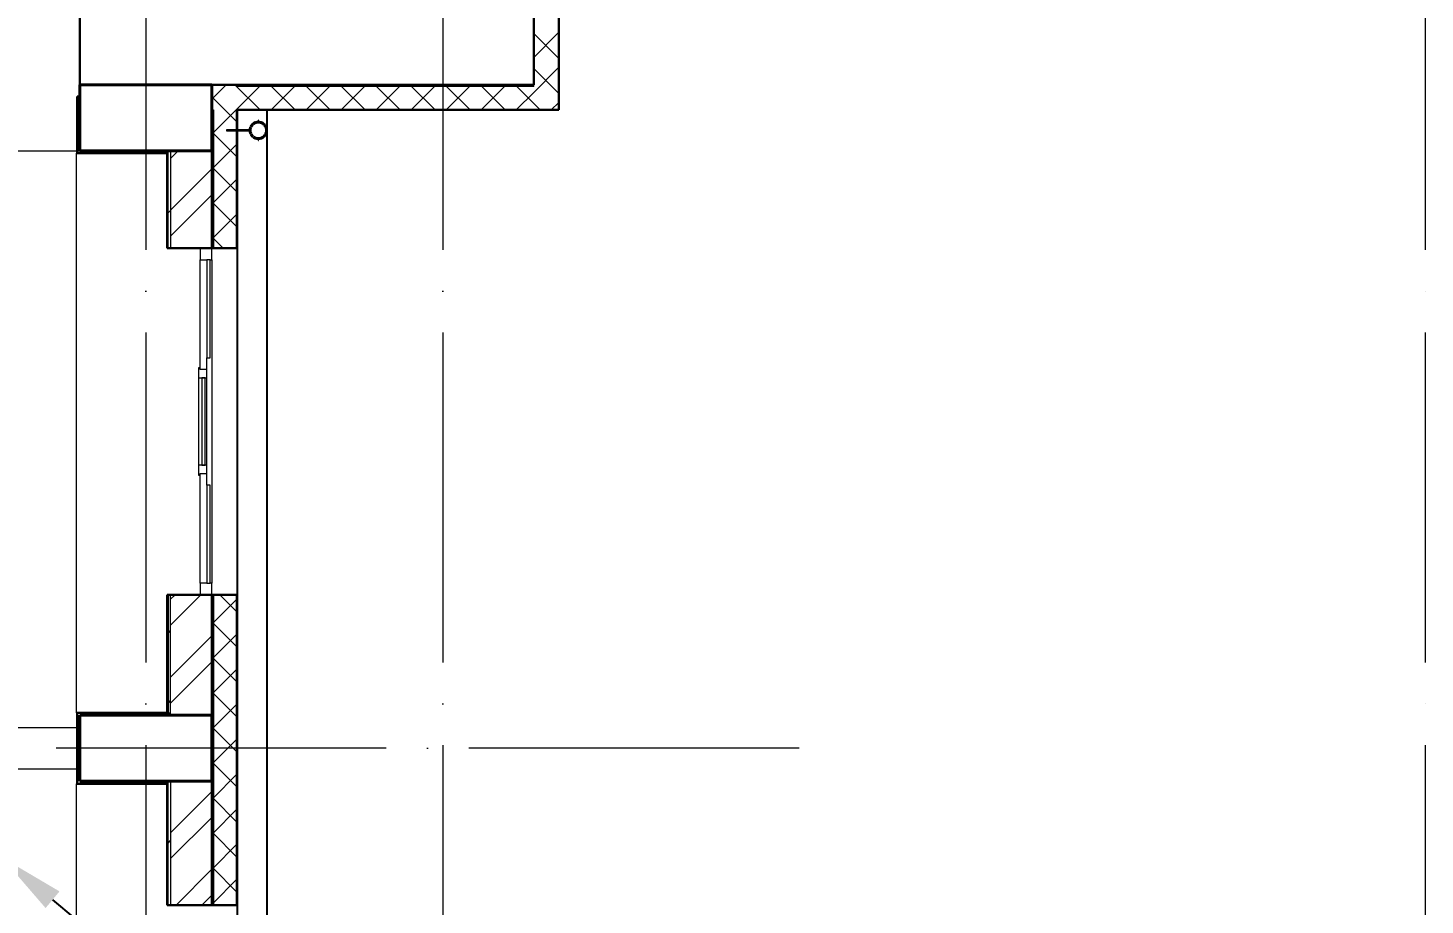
# Model space of a CAD drawing. Header units: millimetres. Extents: x -1073752 to 1436911, y -1379358 to 94781.
# Drawn here: x -1023531 to -1015067, y -891239 to -885925 of the extents above; entities that cross this region are included whole.
import ezdxf
from ezdxf import colors
from ezdxf.entities.mleader import LeaderData, LeaderLine
from ezdxf.math import Vec2, Vec3

# ---------------------------------------------------------------- set-up
doc = ezdxf.new("R2010")
doc.units = ezdxf.units.MM
doc.linetypes.add('ADSK_Линия сетки', pattern=[25, 20, -2.5, 0, -2.5])
doc.linetypes.add('ADSK_Сверху', pattern=[450, 300, -150])
for name, color, linetype, lineweight in [('_ Окна', 7, 'Continuous', 9), ('RC-Выноски', 7, 'Continuous', 0), ('Несущие колонны', 7, 'Continuous', 18), ('Обобщенные модели', 252, 'Continuous', 18), ('Ограждение', 252, 'Continuous', 9), ('Окна', 7, 'Continuous', 9), ('Оси', 252, 'Continuous', 9), ('Стены внутренние', 7, 'Continuous', 18), ('Стены наружные', 7, 'Continuous', 18), ('Стены штриховка', 7, 'Continuous', 9)]:
    doc.layers.add(name, color=color, linetype=linetype, lineweight=lineweight)
doc.layers.add('Линии', color=7, linetype='Continuous', lineweight=9, true_color=0x00a600)
doc.layers.add('Стены', color=194, linetype='Continuous')
doc.styles.add('ICOCPEUR', font='isocpeur.ttf', dxfattribs={"height": 250})

# ---------------------------------------------------------------- blocks, each defined once
blk = doc.blocks.new('1 этаж')
at = {"layer": 'Обобщенные модели', "lineweight": 9, "true_color": 0x636466}
h = blk.add_hatch(dxfattribs=at)
h.set_pattern_fill('FP_7', color=251, style=0, pattern_type=2)
h.set_pattern_definition([(45, (-32119.82, 96), (-106.066, 106.066), [])])
h.paths.add_polyline_path([(-29714.3, 10881.5), (-29710.3, 10882.6), (-29691.5, 10892.5), (-29678.3, 10910.6), (-29673.8, 10930.3), (-29679.5, 10952.9), (-29694.5, 10970.3), (-29714.3, 10979), (-29736.7, 10978.1), (-29756.1, 10968), (-29769.3, 10949.9), (-29773.8, 10930.3), (-29768.1, 10907.6), (-29753.1, 10890.3), (-29733.3, 10881.5), (-29723.8, 10881.5)])
at = {"layer": '_ Окна', "color": 251, "lineweight": 18, "true_color": 0x636466}
for p, q in [((-30075.8, 10216.3), (-30075.8, 10146.3)), ((-30005.8, 10146.3), (-30005.8, 10216.3)), ((-30075.8, 10146.3), (-30035.8, 10146.3)), ((-30015.8, 10146.3), (-30005.8, 10146.3)), ((-30075.8, 9491.3), (-30085.8, 9491.3)), ((-30085.8, 9491.3), (-30085.8, 9431.3)), ((-30075.8, 9481.3), (-30075.8, 9491.3)), ((-30035.8, 9481.3), (-30075.8, 9481.3)), ((-30035.8, 9431.3), (-30035.8, 9481.3)), ((-30085.8, 9431.3), (-30035.8, 9431.3)), ((-30035.8, 8901.3), (-30085.8, 8901.3)), ((-30085.8, 8901.3), (-30085.8, 8841.3)), ((-30035.8, 8851.3), (-30035.8, 8901.3)), ((-30085.8, 8841.3), (-30075.8, 8841.3)), ((-30075.8, 8841.3), (-30075.8, 8851.3)), ((-30075.8, 8851.3), (-30035.8, 8851.3)), ((-30035.8, 8186.3), (-30075.8, 8186.3)), ((-30075.8, 8186.3), (-30075.8, 8116.3)), ((-30005.8, 8186.3), (-30015.8, 8186.3)), ((-30005.8, 8116.3), (-30005.8, 8186.3))]:
    blk.add_line(p, q, dxfattribs=at)
at = {"layer": '_ Окна', "color": 251, "true_color": 0x636466}
for p, q in [((-30035.8, 10146.3), (-30035.8, 9551.3)), ((-30015.8, 10146.3), (-30035.8, 10146.3)), ((-30015.8, 9551.3), (-30015.8, 10146.3)), ((-30035.8, 9551.3), (-30015.8, 9551.3)), ((-30065.8, 9431.3), (-30065.8, 8901.3)), ((-30045.8, 9431.3), (-30065.8, 9431.3)), ((-30045.8, 8901.3), (-30045.8, 9431.3)), ((-30065.8, 8901.3), (-30045.8, 8901.3)), ((-30035.8, 8781.3), (-30035.8, 8186.3)), ((-30015.8, 8781.3), (-30035.8, 8781.3)), ((-30015.8, 8186.3), (-30015.8, 8781.3)), ((-30035.8, 8186.3), (-30015.8, 8186.3))]:
    blk.add_line(p, q, dxfattribs=at)
at = {"layer": 'Линии', "color": 251, "linetype": 'ADSK_Сверху', "ltscale": 100, "true_color": 0x636466}
for p, q in [((-32555.8, 10806.3), (-30805.8, 10806.3)), ((-32555.8, 7311.3), (-30805.8, 7311.3)), ((-32555.8, 7061.3), (-30805.8, 7061.3))]:
    blk.add_line(p, q, dxfattribs=at)
at = {"layer": 'Несущие колонны', "color": 251, "lineweight": 40, "true_color": 0x636466}
for p, q in [((-30805.8, 11206.3), (-30005.8, 11206.3)), ((-30805.8, 10806.3), (-30805.8, 11206.3)), ((-30005.8, 11206.3), (-30805.8, 11206.3)), ((-30805.8, 11206.3), (-30805.8, 10806.3)), ((-30005.8, 11206.3), (-30005.8, 10806.3)), ((-30005.8, 10806.3), (-30005.8, 11206.3)), ((-30005.8, 10806.3), (-30805.8, 10806.3)), ((-30805.8, 10806.3), (-30255.8, 10806.3)), ((-30805.8, 7386.3), (-30005.8, 7386.3)), ((-30805.8, 6986.3), (-30805.8, 7386.3)), ((-30255.8, 7386.3), (-30805.8, 7386.3)), ((-30805.8, 7386.3), (-30805.8, 6986.3)), ((-30005.8, 7386.3), (-30005.8, 6986.3)), ((-30005.8, 6986.3), (-30005.8, 7386.3)), ((-30005.8, 6986.3), (-30805.8, 6986.3)), ((-30805.8, 6986.3), (-30255.8, 6986.3))]:
    blk.add_line(p, q, dxfattribs=at)
at = {"layer": 'Несущие колонны', "color": 251, "true_color": 0x636466}
for p, q in [((-30255.8, 10806.3), (-30005.8, 10806.3)), ((-30005.8, 7386.3), (-30255.8, 7386.3)), ((-30255.8, 6986.3), (-30005.8, 6986.3))]:
    blk.add_line(p, q, dxfattribs=at)
at = {"layer": 'Обобщенные модели', "color": 251, "true_color": 0x636466}
for p, q in [((-29775.8, 10933.6), (-29915.8, 10933.6)), ((-29915.8, 10933.6), (-29915.8, 10927)), ((-29915.8, 10927), (-29775.8, 10927)), ((-29775.8, 10931.1), (-29775.8, 10933.6)), ((-29775.8, 10927), (-29775.8, 10929.4)), ((-29722.8, 10992.3), (-29724.8, 10992.3)), ((-29724.8, 10992.3), (-29724.8, 10982.3)), ((-29722.8, 10992.3), (-29724.8, 10992.3)), ((-29724.8, 10992.3), (-29724.8, 10982.3)), ((-29722.8, 10992.3), (-29724.8, 10992.3)), ((-29724.8, 10992.3), (-29724.8, 10982.3)), ((-29722.8, 10992.3), (-29724.8, 10992.3)), ((-29724.8, 10992.3), (-29724.8, 10982.3)), ((-29724.8, 10980.3), (-29724.8, 10982.3)), ((-29722.8, 10980.3), (-29724.8, 10980.3)), ((-29722.8, 10982.3), (-29722.8, 10992.3)), ((-29722.8, 10982.3), (-29722.8, 10992.3)), ((-29722.8, 10982.3), (-29722.8, 10992.3)), ((-29722.8, 10982.3), (-29722.8, 10992.3)), ((-29722.8, 10982.3), (-29722.8, 10980.3)), ((-29724.8, 10878.3), (-29724.8, 10880.3)), ((-29724.8, 10880.3), (-29722.8, 10880.3)), ((-29724.8, 10878.3), (-29724.8, 10868.3)), ((-29724.8, 10878.3), (-29724.8, 10868.3)), ((-29724.8, 10878.3), (-29724.8, 10868.3)), ((-29724.8, 10878.3), (-29724.8, 10868.3)), ((-29724.8, 10868.3), (-29722.8, 10868.3)), ((-29724.8, 10868.3), (-29722.8, 10868.3)), ((-29724.8, 10868.3), (-29722.8, 10868.3)), ((-29724.8, 10868.3), (-29722.8, 10868.3)), ((-29722.8, 10880.3), (-29722.8, 10878.3)), ((-29722.8, 10868.3), (-29722.8, 10878.3)), ((-29722.8, 10868.3), (-29722.8, 10878.3)), ((-29722.8, 10868.3), (-29722.8, 10878.3)), ((-29722.8, 10868.3), (-29722.8, 10878.3))]:
    blk.add_line(p, q, dxfattribs=at)
for radius, start, end in [(52, 0, 180), (52, 180, 0), (50, 0, 180), (50, 180, 0)]:
    blk.add_arc((-29723.8, 10930.3), radius, start, end, dxfattribs=at)
at = {"layer": 'Обобщенные модели', "color": 251, "lineweight": 40, "true_color": 0x636466}
for start, end in [(156.69406, 180), (180, 203.30594), (130.583, 152.82848), (103.63116, 126.20078), (78.99639, 101.00361), (53.79922, 76.36884), (27.17152, 49.417), (0, 23.30594), (336.69406, 0), (207.17152, 229.417), (233.79922, 256.36884), (258.99639, 281.00361), (283.63116, 306.20078), (310.583, 332.82848)]:
    blk.add_arc((-29723.8, 10930.3), 50, start, end, dxfattribs=at)
at = {"layer": 'Ограждение', "color": 251, "true_color": 0x636466}
for p, q in [((-30825.8, 10791.3), (-30820.8, 10791.3)), ((-30825.8, 7401.3), (-30825.8, 10791.3)), ((-30820.8, 7401.3), (-30825.8, 7401.3)), ((-30825.8, 6971.3), (-30820.8, 6971.3)), ((-30825.8, 3371.3), (-30825.8, 6971.3))]:
    blk.add_line(p, q, dxfattribs=at)
at = {"layer": 'Окна', "color": 251, "true_color": 0x636466}
for p, q in [((-30075.8, 9491.3), (-30075.8, 10146.3)), ((-30005.8, 10146.3), (-30005.8, 8186.3)), ((-30035.8, 9481.3), (-30035.8, 9551.3)), ((-30085.8, 9431.3), (-30085.8, 8901.3)), ((-30035.8, 8901.3), (-30035.8, 9431.3)), ((-30075.8, 8186.3), (-30075.8, 8841.3)), ((-30035.8, 8781.3), (-30035.8, 8851.3))]:
    blk.add_line(p, q, dxfattribs=at)
at = {"layer": 'Оси', "color": 251, "linetype": 'ADSK_Линия сетки', "ltscale": 100, "true_color": 0x636466}
for p, q in [((-30405.8, 32206.9), (-30405.8, -33769.9)), ((-28605.8, 32206.9), (-28605.8, -33769.9)), ((-22655.8, 32206.9), (-22655.8, -32499.9)), ((-26448.4, 7186.3), (-72528.1, 7186.3))]:
    blk.add_line(p, q, dxfattribs=at)
at = {"layer": 'Стены', "color": 251, "true_color": 0x636466}
for p, q in [((-29850.8, 10933.1), (-29850.8, 11054.3)), ((-29670.8, 228.3), (-29670.8, 11054.3)), ((-29850.8, 448.3), (-29850.8, 10927.4))]:
    blk.add_line(p, q, dxfattribs=at)
at = {"layer": 'Стены внутренние', "color": 251, "lineweight": 30, "true_color": 0x636466}
for p, q in [((-27903.8, 11054.3), (-27903.8, 14754.3)), ((-28055.8, 11206.3), (-28055.8, 13067.3)), ((-30805.8, 11706.3), (-30805.8, 11206.3)), ((-30805.8, 11206.3), (-28055.8, 11206.3)), ((-30005.8, 11206.3), (-30005.8, 11054.3)), ((-29853.8, 11054.3), (-27903.8, 11054.3)), ((-29853.8, 10933.1), (-29853.8, 11054.3)), ((-29853.8, 10216.3), (-29853.8, 10927.6)), ((-29995.8, 10216.3), (-29853.8, 10216.3)), ((-29853.8, 8116.3), (-29995.8, 8116.3)), ((-29853.8, 6236.3), (-29853.8, 8116.3)), ((-29995.8, 6236.3), (-29853.8, 6236.3))]:
    blk.add_line(p, q, dxfattribs=at)
at = {"layer": 'Стены внутренние', "color": 251, "linetype": 'Continuous', "lineweight": 9, "true_color": 0x636466}
for p, q in [((-28055.8, 11372.5), (-27905.8, 11522.5)), ((-27905.8, 11367.6), (-28055.8, 11517.6)), ((-28055.8, 11160.4), (-27905.8, 11310.4)), ((-27905.8, 11155.5), (-28055.8, 11305.5)), ((-30005.8, 11119.6), (-29919.1, 11206.3)), ((-29715.8, 11056.3), (-29865.8, 11206.3)), ((-29857, 11056.3), (-29717, 11196.3)), ((-29644.8, 11056.3), (-29504.8, 11196.3)), ((-29503.6, 11056.3), (-29643.6, 11196.3)), ((-29432.7, 11056.3), (-29292.7, 11196.3)), ((-29291.5, 11056.3), (-29431.5, 11196.3)), ((-29220.6, 11056.3), (-29080.6, 11196.3)), ((-29079.4, 11056.3), (-29219.4, 11196.3)), ((-29008.4, 11056.3), (-28868.4, 11196.3)), ((-28867.2, 11056.3), (-29007.2, 11196.3)), ((-28796.3, 11056.3), (-28656.3, 11196.3)), ((-28655.1, 11056.3), (-28795.1, 11196.3)), ((-28584.2, 11056.3), (-28444.2, 11196.3)), ((-28443, 11056.3), (-28583, 11196.3)), ((-28372, 11056.3), (-28232, 11196.3)), ((-28230.9, 11056.3), (-28370.9, 11196.3)), ((-28055.8, 11093.4), (-28158.7, 11196.3)), ((-27903.8, 11193.2), (-27905.8, 11196.7)), ((-29927.9, 11056.3), (-30005.8, 11134.2)), ((-28159.9, 11056.3), (-28055.8, 11160.4)), ((-28018.7, 11056.3), (-28055.8, 11093.4)), ((-27947.8, 11056.3), (-27905.8, 11098.2)), ((-29995.8, 10917.4), (-29857, 11056.3)), ((-29855.8, 10984.2), (-29927.9, 11056.3)), ((-29583.4, 11054.3), (-29584.5, 11056.3)), ((-28527.5, 11054.3), (-28528.7, 11056.3)), ((-28175.5, 11054.3), (-28176.4, 11055.8)), ((-29855.8, 10967.2), (-29853.8, 10967.2)), ((-29855.8, 10772), (-29995.8, 10912)), ((-29995.8, 10705.3), (-29855.8, 10845.3)), ((-29855.8, 10559.9), (-29995.8, 10699.9)), ((-29995.8, 10493.2), (-29855.8, 10633.2)), ((-29854, 10628.2), (-29855.8, 10625)), ((-29855.8, 10560.8), (-29853.9, 10560.8)), ((-29855.8, 10347.8), (-29995.8, 10487.8)), ((-29995.8, 10281), (-29855.8, 10421)), ((-29938.4, 10218.3), (-29995.8, 10275.6)), ((-29973.3, 10218.3), (-29973.8, 10217.5)), ((-29995.8, 7947.6), (-29855.8, 8087.6)), ((-29855.8, 8014.3), (-29955.8, 8114.3)), ((-29855.8, 7802.2), (-29995.8, 7942.2)), ((-29995.8, 7735.5), (-29855.8, 7875.5)), ((-29855.8, 7919.2), (-29853.8, 7919.2)), ((-29855.8, 7590.1), (-29995.8, 7730.1)), ((-29995.8, 7523.3), (-29855.8, 7663.3)), ((-29855.8, 7614.4), (-29853.8, 7614.4)), ((-29853.8, 7580.5), (-29855.8, 7577)), ((-29855.8, 7377.9), (-29995.8, 7517.9)), ((-29995.8, 7311.2), (-29855.8, 7451.2)), ((-29855.8, 7165.8), (-29995.8, 7305.8)), ((-29995.8, 7099.1), (-29855.8, 7239.1)), ((-29855.8, 7208), (-29853.8, 7208)), ((-29855.8, 6953.7), (-29995.8, 7093.7)), ((-29995.8, 6886.9), (-29855.8, 7026.9)), ((-29855.8, 6741.5), (-29995.8, 6881.5)), ((-29995.8, 6674.8), (-29855.8, 6814.8)), ((-29855.8, 6801.6), (-29853.8, 6801.6)), ((-29855.8, 6529.4), (-29995.8, 6669.4)), ((-29995.8, 6462.7), (-29855.8, 6602.7)), ((-29854, 6646.3), (-29855.8, 6649.4)), ((-29855.8, 6317.3), (-29995.8, 6457.3)), ((-29855.8, 6496.8), (-29853.8, 6496.8)), ((-29995.8, 6250.5), (-29855.8, 6390.5)), ((-29988.9, 6238.3), (-29995.8, 6245.1))]:
    blk.add_line(p, q, dxfattribs=at)
at = {"layer": 'Стены внутренние', "color": 251, "true_color": 0x636466}
blk.add_line((-29853.8, 10216.3), (-29853.8, 8116.3), dxfattribs=at)
at = {"layer": 'Стены наружные', "color": 251, "lineweight": 30, "true_color": 0x636466}
for p, q in [((-30820.8, 11136.3), (-30820.8, 10791.3)), ((-30805.8, 11136.3), (-30820.8, 11136.3)), ((-30805.8, 10806.3), (-30805.8, 11136.3)), ((-30005.8, 11054.3), (-30005.8, 10216.3)), ((-30270.8, 10791.3), (-30820.8, 10791.3)), ((-30255.8, 10806.3), (-30805.8, 10806.3)), ((-30275.8, 10791.3), (-30275.8, 10216.3)), ((-30275.8, 10216.3), (-29995.8, 10216.3)), ((-29995.8, 8116.3), (-30275.8, 8116.3)), ((-30275.8, 8116.3), (-30275.8, 7401.3)), ((-30005.8, 8116.3), (-30005.8, 6236.3)), ((-30820.8, 7401.3), (-30820.8, 6971.3)), ((-30275.8, 7401.3), (-30820.8, 7401.3)), ((-30805.8, 6986.3), (-30805.8, 7386.3)), ((-30805.8, 7386.3), (-30255.8, 7386.3)), ((-30270.8, 6971.3), (-30820.8, 6971.3)), ((-30255.8, 6986.3), (-30805.8, 6986.3)), ((-30275.8, 6971.3), (-30275.8, 6236.3)), ((-30275.8, 6236.3), (-29995.8, 6236.3))]:
    blk.add_line(p, q, dxfattribs=at)
at = {"layer": 'Стены наружные', "color": 251, "linetype": 'Continuous', "lineweight": 9, "true_color": 0x636466}
for p, q in [((-29995.8, 10996), (-30005.8, 10996)), ((-29995.8, 10896), (-30005.8, 10896)), ((-30758.4, 10791.3), (-30743.4, 10806.3)), ((-30334.1, 10791.3), (-30319.1, 10806.3)), ((-30275.8, 10778.9), (-30270.8, 10783.9)), ((-30255.8, 10760.7), (-30210.2, 10806.3)), ((-29995.8, 10796), (-30005.8, 10796)), ((-30275.8, 10708.1), (-30270.8, 10713.1)), ((-30255.8, 10446.4), (-30005.8, 10696.4)), ((-29995.8, 10696), (-30005.8, 10696)), ((-30275.8, 10637.4), (-30270.8, 10642.4)), ((-29995.8, 10596), (-30005.8, 10596)), ((-30275.8, 10566.7), (-30270.8, 10571.7)), ((-30275.8, 10496), (-30270.8, 10501)), ((-30255.8, 10289.2), (-30005.8, 10539.2)), ((-29995.8, 10496), (-30005.8, 10496)), ((-30275.8, 10425.3), (-30270.8, 10430.3)), ((-30270.8, 10430.3), (-30255.8, 10445.3)), ((-30275.8, 10354.6), (-30270.8, 10359.6)), ((-29995.8, 10396), (-30005.8, 10396)), ((-30275.8, 10283.9), (-30270.8, 10288.9)), ((-29995.8, 10296), (-30005.8, 10296)), ((-30272.7, 10216.3), (-30270.8, 10218.2)), ((-30014.4, 10216.3), (-30005.8, 10224.9)), ((-30275.8, 8091.9), (-30270.8, 8096.9)), ((-30255.8, 8089), (-30228.6, 8116.3)), ((-30255.8, 7931.9), (-30071.4, 8116.3)), ((-29995.8, 8096), (-30005.8, 8096)), ((-30275.8, 8021.1), (-30270.8, 8026.1)), ((-29995.8, 7996), (-30005.8, 7996)), ((-30275.8, 7950.4), (-30270.8, 7955.4)), ((-30275.8, 7879.7), (-30270.8, 7884.7)), ((-30270.8, 7884.7), (-30255.8, 7899.7)), ((-29995.8, 7896), (-30005.8, 7896)), ((-30275.8, 7809), (-30270.8, 7814)), ((-30255.8, 7617.6), (-30005.8, 7867.6)), ((-29995.8, 7796), (-30005.8, 7796)), ((-30275.8, 7738.3), (-30270.8, 7743.3)), ((-30255.8, 7460.4), (-30005.8, 7710.4)), ((-30275.8, 7667.6), (-30270.8, 7672.6)), ((-29995.8, 7696), (-30005.8, 7696)), ((-30275.8, 7596.9), (-30270.8, 7601.9)), ((-29995.8, 7596), (-30005.8, 7596)), ((-30275.8, 7526.2), (-30270.8, 7531.2)), ((-30275.8, 7455.5), (-30270.8, 7460.5)), ((-30270.8, 7460.5), (-30255.8, 7475.5)), ((-29995.8, 7496), (-30005.8, 7496)), ((-30769.3, 7386.3), (-30754.3, 7401.3)), ((-30345, 7386.3), (-30330, 7401.3)), ((-30015.7, 7386.3), (-30005.8, 7396.1)), ((-29995.8, 7396), (-30005.8, 7396)), ((-30820.8, 7334.7), (-30805.8, 7349.7)), ((-29995.8, 7296), (-30005.8, 7296)), ((-29995.8, 7196), (-30005.8, 7196)), ((-29995.8, 7096), (-30005.8, 7096)), ((-30760, 6971.3), (-30745, 6986.3)), ((-30335.7, 6971.3), (-30320.7, 6986.3)), ((-30275.8, 6960.5), (-30270.8, 6965.5)), ((-29995.8, 6996), (-30005.8, 6996)), ((-30275.8, 6889.8), (-30270.8, 6894.8)), ((-30255.8, 6674.7), (-30005.8, 6924.7)), ((-29995.8, 6896), (-30005.8, 6896)), ((-30275.8, 6819.1), (-30270.8, 6824.1)), ((-29995.8, 6796), (-30005.8, 6796)), ((-30275.8, 6748.3), (-30270.8, 6753.3)), ((-30255.8, 6517.5), (-30005.8, 6767.5)), ((-29995.8, 6696), (-30005.8, 6696)), ((-30275.8, 6677.6), (-30270.8, 6682.6)), ((-30275.8, 6606.9), (-30270.8, 6611.9)), ((-30270.8, 6611.9), (-30255.8, 6626.9)), ((-30275.8, 6536.2), (-30270.8, 6541.2)), ((-29995.8, 6596), (-30005.8, 6596)), ((-30275.8, 6465.5), (-30270.8, 6470.5)), ((-30222.7, 6236.3), (-30005.8, 6453.2)), ((-29995.8, 6496), (-30005.8, 6496)), ((-30275.8, 6394.8), (-30270.8, 6399.8)), ((-29995.8, 6396), (-30005.8, 6396)), ((-30275.8, 6324.1), (-30270.8, 6329.1)), ((-30065.6, 6236.3), (-30005.8, 6296)), ((-29995.8, 6296), (-30005.8, 6296)), ((-30275.8, 6253.4), (-30270.8, 6258.4))]:
    blk.add_line(p, q, dxfattribs=at)
at = {"layer": 'Стены наружные', "color": 251, "true_color": 0x636466}
for p, q in [((-30005.8, 10806.3), (-30255.8, 10806.3)), ((-30255.8, 7386.3), (-30005.8, 7386.3)), ((-30005.8, 6986.3), (-30255.8, 6986.3))]:
    blk.add_line(p, q, dxfattribs=at)
at = {"layer": 'Стены штриховка', "color": 251, "true_color": 0x636466}
for p, q in [((-27905.8, 11054.3), (-27905.8, 14756.3)), ((-29853.8, 11196.3), (-29853.8, 11206.3)), ((-28055.8, 11196.3), (-29853.8, 11196.3)), ((-28055.8, 11196.3), (-28055.8, 11206.3)), ((-30005.8, 11054.3), (-29995.8, 11054.3)), ((-29995.8, 11054.3), (-29995.8, 10216.3)), ((-27903.8, 11056.3), (-29855.8, 11056.3)), ((-29855.8, 10933.1), (-29855.8, 11056.3)), ((-29855.8, 10218.3), (-29855.8, 10927.6)), ((-30270.8, 10216.3), (-30270.8, 10806.3)), ((-30255.8, 10806.3), (-30255.8, 10216.3)), ((-29995.8, 10218.3), (-29855.8, 10218.3)), ((-30270.8, 8116.3), (-30270.8, 7401.3)), ((-30255.8, 7386.3), (-30255.8, 8116.3)), ((-29995.8, 8116.3), (-29995.8, 6236.3)), ((-29855.8, 8114.3), (-29995.8, 8114.3)), ((-29855.8, 6238.3), (-29855.8, 8114.3)), ((-30275.8, 7401.3), (-30255.8, 7401.3)), ((-30270.8, 6236.3), (-30270.8, 6986.3)), ((-30255.8, 6986.3), (-30255.8, 6236.3)), ((-29995.8, 6238.3), (-29855.8, 6238.3))]:
    blk.add_line(p, q, dxfattribs=at)

msp = doc.modelspace()

# ---------------------------------------------------------------- block references
msp.add_blockref('1 этаж', (-992411.4, -897475.7))

# ---------------------------------------------------------------- leaders
at = {"layer": 'RC-Выноски', "linetype": 'Continuous', "ltscale": 15}
ml = msp.add_multileader_mtext('Standard', dxfattribs=at)
ml.set_content('RS1', color=256, style='ICOCPEUR')
ml.set_leader_properties()
ml.build(insert=Vec2(0, 0))
ml.multileader.update_dxf_attribs({"has_text_frame": 1, "text_left_attachment_type": 6, "text_right_attachment_type": 6, "dogleg_length": 2, "arrow_head_size": 400, "scale": 100})
ctx = ml.context
ctx.base_point, ctx.scale, ctx.char_height, ctx.arrow_head_size, ctx.landing_gap_size, ctx.plane_origin = Vec3(-1022505.6, -891772.3), 100, 250, 400, 100, Vec3(-1557721.2, -928174.8)
ctx.left_attachment, ctx.right_attachment = 6, 6
notes = []
notes.append((ctx, [(0, (1, 1, 0), (-1022705.6, -891772.3), (1, 0), 200, [(0, [(-1023689, -890950.7)], 0, [])])]))
ctx.mtext.insert, ctx.mtext.flow_direction = Vec3(-1022405.6, -891472.3), 5
for ctx, leaders in notes:
    for number, flags, end, landing, length, lines in leaders:
        leader = LeaderData()
        leader.index, (leader.has_last_leader_line, leader.has_dogleg_vector, leader.attachment_direction) = number, flags
        leader.last_leader_point, leader.dogleg_vector, leader.dogleg_length = Vec3(end), Vec3(landing), length
        for number, points, colour, breaks in lines:
            line = LeaderLine()
            line.index, line.vertices, line.color, line.breaks = number, Vec3.list(points), colors.encode_raw_color(colour), breaks
            leader.lines.append(line)
        ctx.leaders.append(leader)

doc.saveas('drawing.dxf')
